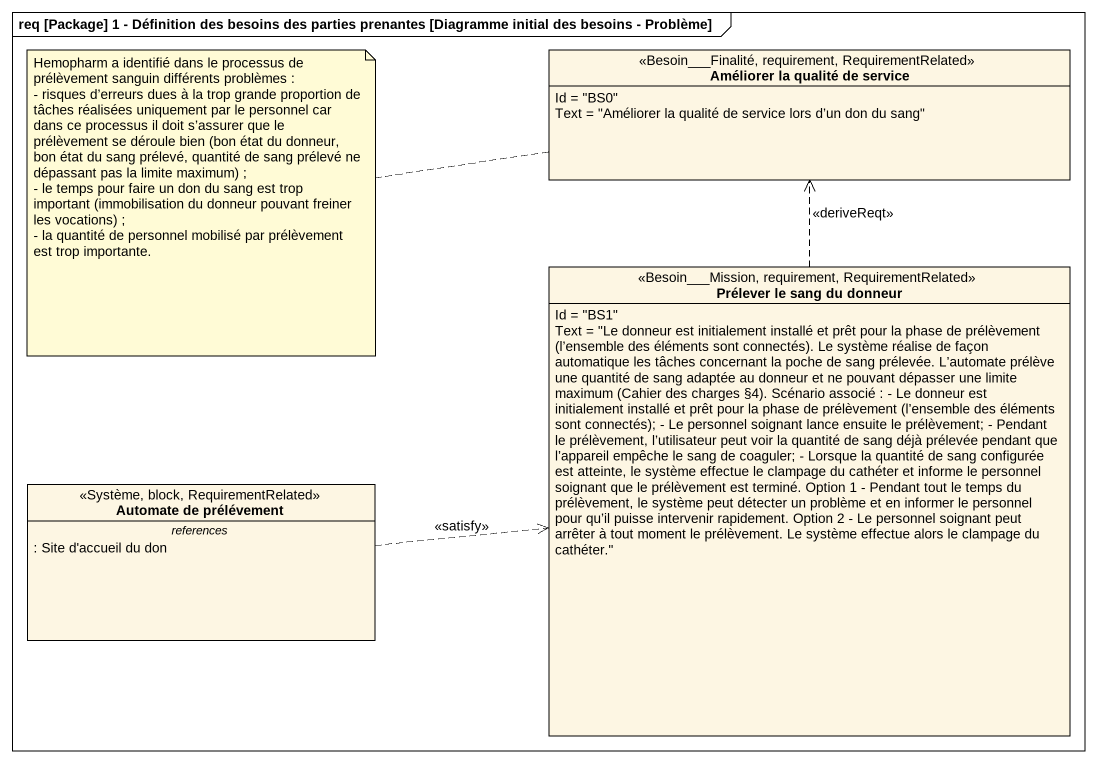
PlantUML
@startuml
mainframe req [Package] 1 - Définition des besoins des parties prenantes [Diagramme initial des besoins - Problème]
hide circle
hide empty members
class "Améliorer la qualité de service" as Améliorer_la_qualité_de <<Besoin___Finalité, requirement, RequirementRelated>> {
  Id = "BS0"
  Text = "Améliorer la qualité de service lors d’un don du sang"
}
class "Prélever le sang du donneur" as Prélever_le_sang_du_donneur <<Besoin___Mission, requirement, RequirementRelated>> {
  Id = "BS1"
  {field} Text = "Le donneur est initialement installé et prêt pour la phase de prélèvement (l’ensemble des éléments sont connectés). Le système réalise de façon automatique les tâches concernant la poche de sang prélevée. L’automate prélève une quantité de sang adaptée au donneur et ne pouvant dépasser une limite maximum (Cahier des charges §4). Scénario associé : - Le donneur est initialement installé et prêt pour la phase de prélèvement (l’ensemble des éléments sont connectés); - Le personnel soignant lance ensuite le prélèvement; - Pendant le prélèvement, l’utilisateur peut voir la quantité de sang déjà prélevée pendant que l’appareil empêche le sang de coaguler; - Lorsque la quantité de sang configurée est atteinte, le système effectue le clampage du cathéter et informe le personnel soignant que le prélèvement est terminé. Option 1 - Pendant tout le temps du prélèvement, le système peut détecter un problème et en informer le personnel pour qu’il puisse intervenir rapidement. Option 2 - Le personnel soignant peut arrêter à tout moment le prélèvement. Le système effectue alors le clampage du cathéter."
}
class "Automate de prélévement" as Automate_de_prélévement <<Système, block, RequirementRelated>> {
  -- references --
  : Site d'accueil du don
}
Prélever_le_sang_du_donneur .up.> Améliorer_la_qualité_de : <<deriveReqt>>
Automate_de_prélévement .right.> Prélever_le_sang_du_donneur : <<satisfy>>
note left of Améliorer_la_qualité_de
  Hemopharm a identifié dans le processus de prélèvement sanguin différents problèmes :
  - risques d’erreurs dues à la trop grande proportion de tâches réalisées uniquement par le personnel car dans ce processus il doit s’assurer que le prélèvement se déroule bien (bon état du donneur, bon état du sang prélevé, quantité de sang prélevé ne dépassant pas la limite maximum) ;
  - le temps pour faire un don du sang est trop important (immobilisation du donneur pouvant freiner les vocations) ;
  - la quantité de personnel mobilisé par prélèvement est trop importante.
end note
@enduml
